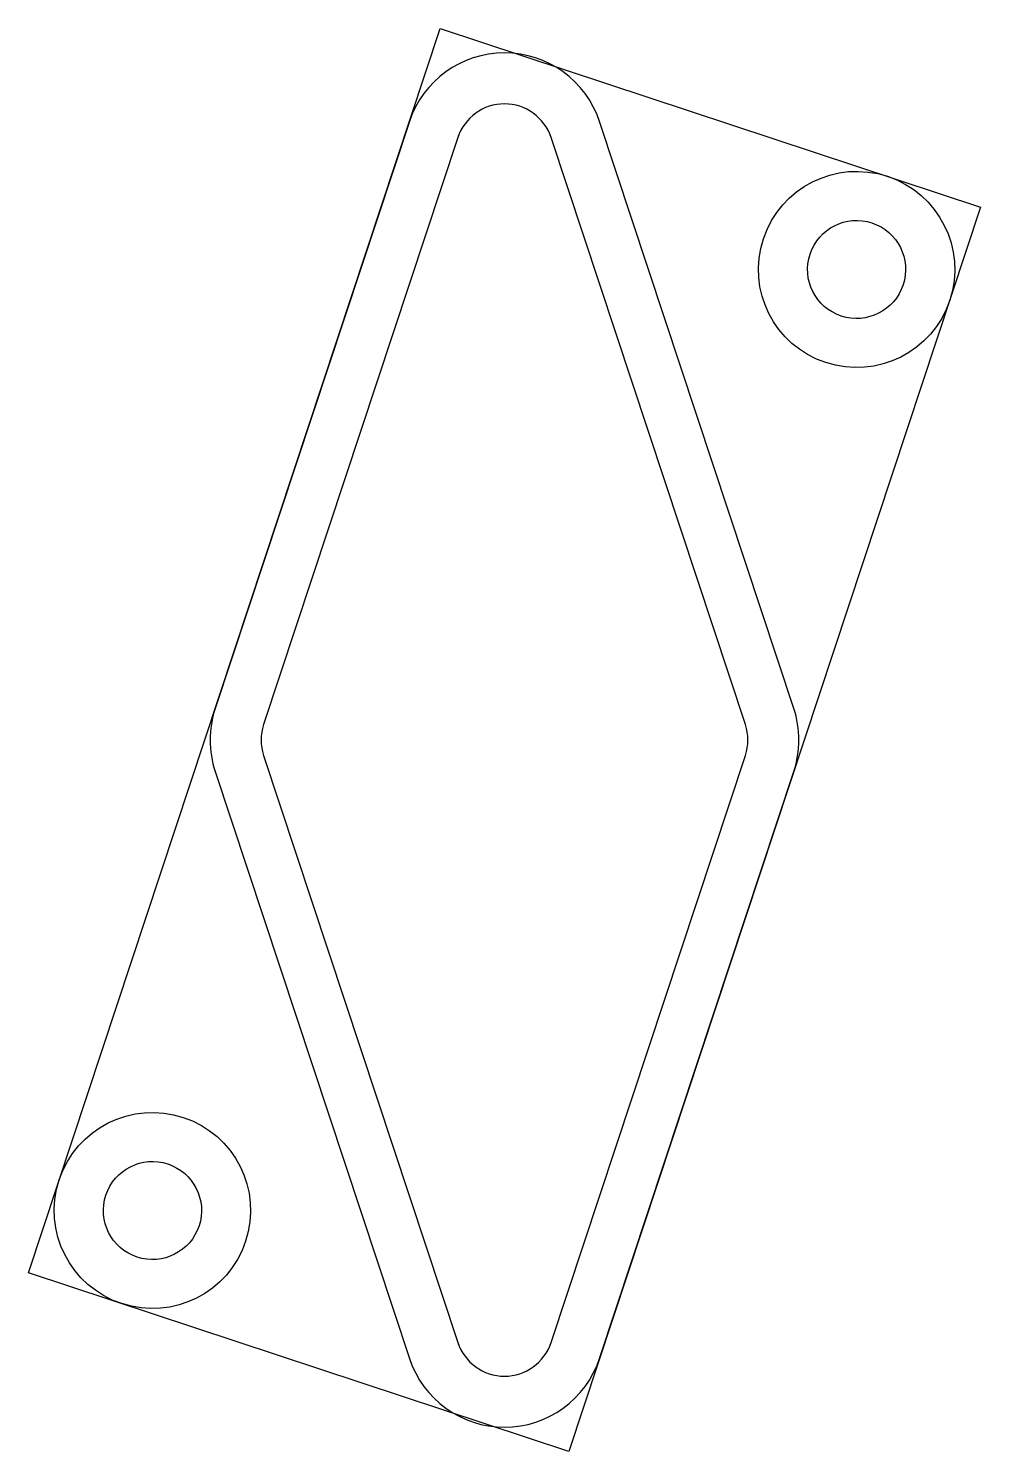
# Model space of a CAD drawing. Extents: x 318.03 to 319.24, y 544.37 to 546.18.
import ezdxf

# ---------------------------------------------------------------- set-up
doc = ezdxf.new("R2010")
doc.units = 0
doc.header["$LTSCALE"] = 2.6966
doc.header["$MEASUREMENT"] = 0
doc.layers.add('UNASSIGNED', color=7, linetype='Continuous', lineweight=0)
doc.layers.add('Z0_CUT250', color=6, linetype='Continuous')
doc.layers.add('Z0_CUT500', color=5, linetype='Continuous')

msp = doc.modelspace()

# ---------------------------------------------------------------- linework, layer by layer
at = {"layer": 'UNASSIGNED', "color": 4, "linetype": 'Continuous', "lineweight": 25}
for p, q in [((318.0254, 544.5941), (318.5497, 546.1797)), ((318.5497, 546.1797), (319.2381, 545.952)), ((319.2381, 545.952), (318.7137, 544.3665)), ((318.7137, 544.3665), (318.0254, 544.5941))]:
    msp.add_line(p, q, dxfattribs=at)
for centre, major_axis in [((319.0802, 545.8726), (-0.0392, -0.1187)), ((319.0802, 545.8726), (-0.0196, -0.0593)), ((318.1833, 544.6736), (-0.0392, -0.1187))]:
    msp.add_ellipse(centre, major_axis=major_axis, ratio=1, dxfattribs=at)
msp.add_ellipse((318.1833, 544.6736), major_axis=(0.0593, -0.0196), ratio=1, start_param=4.712389, end_param=10.995574, dxfattribs=at)
at = {"layer": 'Z0_CUT250', "color": 3, "linetype": 'Continuous', "lineweight": 25}
for p, q in [((318.5107, 546.0612), (318.2632, 545.3131)), ((319.0003, 545.3131), (318.7528, 546.0612)), ((318.2632, 545.233), (318.5107, 544.485)), ((318.7528, 544.485), (319.0003, 545.233))]:
    msp.add_line(p, q, dxfattribs=at)
for centre, start, end in [((318.6317, 546.0211), 18.3077, 161.6923), ((318.3842, 545.2731), 161.6924, -161.6924), ((318.8792, 545.2731), -18.3076, 18.3076)]:
    msp.add_arc(centre, 0.1275, start, end, dxfattribs=at)
msp.add_ellipse((318.6317, 544.525), major_axis=(-0.121, -0.0401), ratio=1, start_param=0, end_param=2.502529, dxfattribs=at)
at = {"layer": 'Z0_CUT500', "color": 5, "linetype": 'Continuous', "lineweight": 25}
for p, q in [((318.5724, 546.0408), (318.3249, 545.2927)), ((318.9386, 545.2927), (318.6911, 546.0408)), ((318.3249, 545.2535), (318.5724, 544.5054)), ((318.6911, 544.5054), (318.9386, 545.2535))]:
    msp.add_line(p, q, dxfattribs=at)
for centre, start, end in [((318.6317, 546.0211), 18.3076, 161.6924), ((318.3842, 545.2731), 161.6924, -161.6924), ((318.8792, 545.2731), -18.3076, 18.3076), ((318.6317, 544.525), -161.6924, -18.3076)]:
    msp.add_arc(centre, 0.0625, start, end, dxfattribs=at)

doc.saveas('drawing.dxf')
